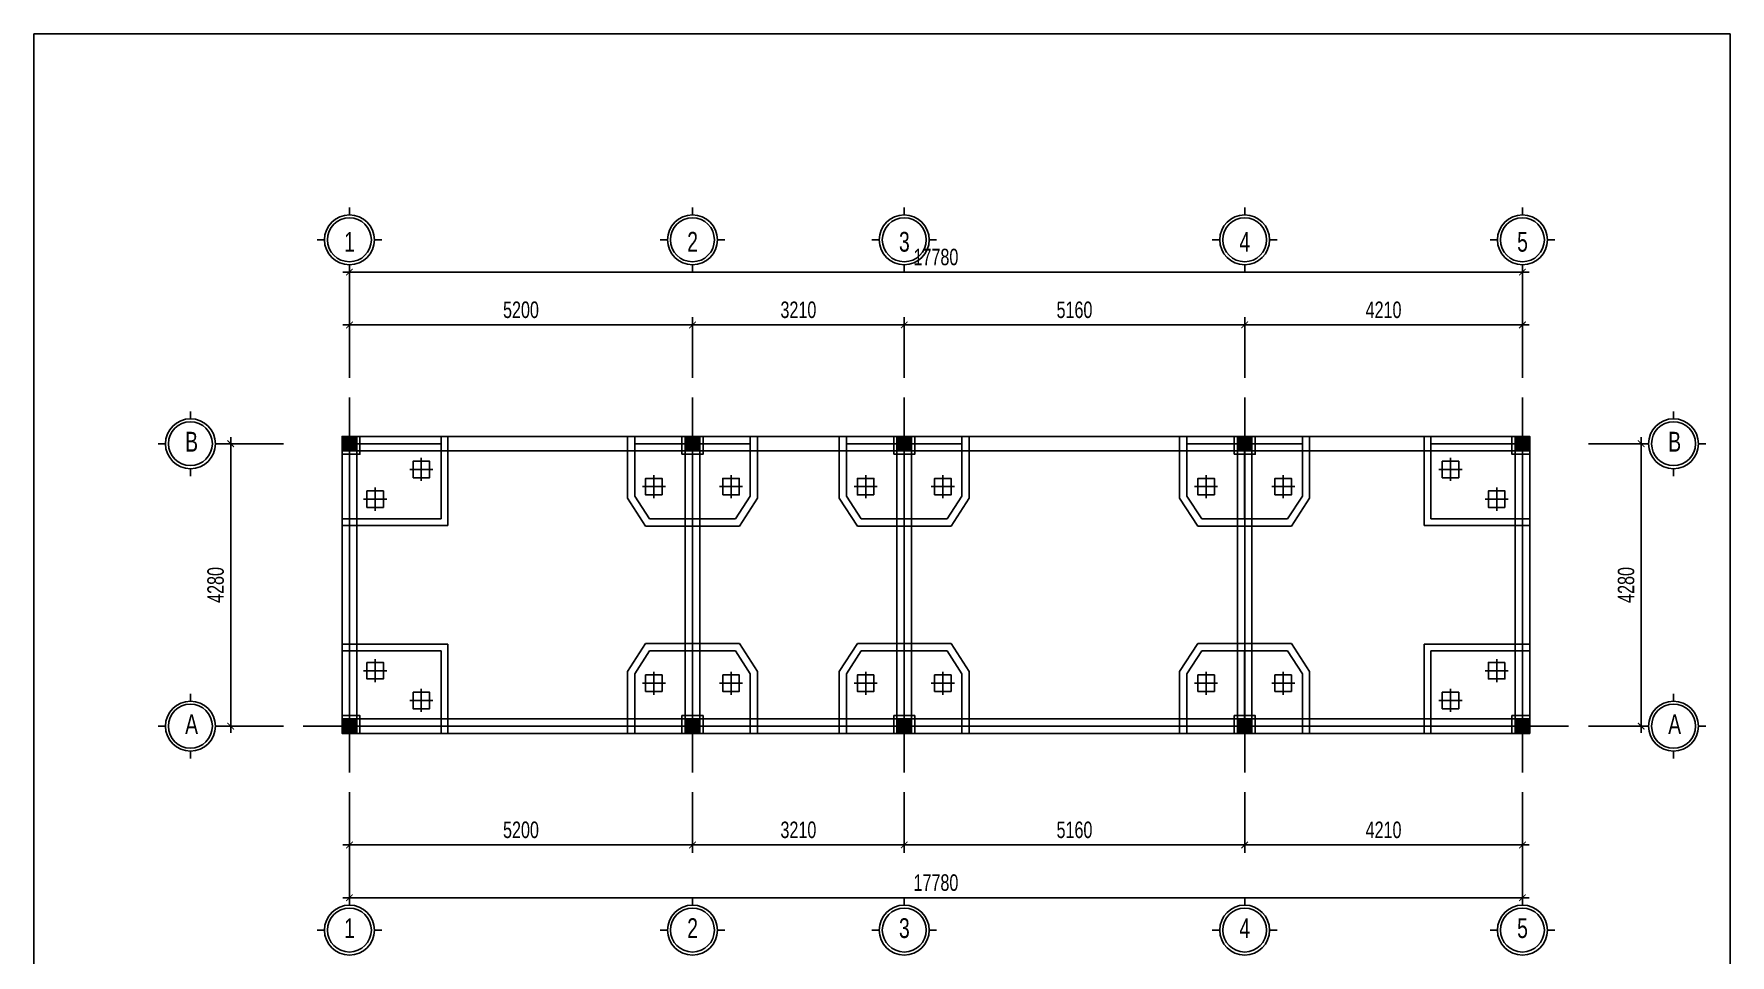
# Model space of a CAD drawing. Header units: inches. Extents: x 442278 to 842836, y -356313 to 59457.
# Drawn here: x 690618 to 716329, y 1752 to 15709 of the extents above; entities that cross this region are included whole.
import ezdxf

# ---------------------------------------------------------------- set-up
doc = ezdxf.new("R2010")
doc.units = ezdxf.units.IN
doc.header["$LTSCALE"] = 250
doc.header["$MEASUREMENT"] = 0
doc.linetypes.add('CENTER', pattern=[50.8, 31.75, -6.35, 6.35, -6.35])
for name, color, linetype in [('LA.BT', 7, 'Continuous'), ('LA.DIM', 251, 'Continuous'), ('LA.KHAC', 252, 'Continuous'), ('LA.TD', 30, 'Continuous'), ('LA.TEXT', 60, 'Continuous'), ('LA.TRUC', 251, 'CENTER'), ('XDIT-BT', 7, 'Continuous'), ('XDIT-MANH', 252, 'Continuous')]:
    doc.layers.add(name, color=color, linetype=linetype)
doc.styles.add('S.STEXT', font='arial.ttf', dxfattribs={"width": 0.7})
doc.dimstyles.new('S.DIM100', dxfattribs={"dimtxt": 250, "dimasz": 100, "dimexe": 120, "dimexo": 0, "dimgap": 100, "dimtad": 1, "dimdec": 0, "dimzin": 13, "dimdsep": 46, "dimtxsty": 'S.STEXT', "dimblk": 'ARCHTICK', "dimblk1": 'ARCHTICK', "dimcen": 0, "dimdle": 100, "dimclrd": 251, "dimclre": 251, "dimclrt": 60, "dimadec": 0, "dimazin": 0, "dimtfac": 1, "dimtdec": 0, "dimtix": 1, "dimtmove": 2, "dimatfit": 3, "dimfxl": 1, "dimtolj": 1, "dimtzin": 13, "dimarcsym": 0})

# ---------------------------------------------------------------- blocks, each defined once
blk = doc.blocks.new('_ArchTick')
at = {"color": 0, "linetype": 'ByBlock', "const_width": 0.15}
blk.add_lwpolyline([(-0.5, -0.5), (0.5, 0.5)], dxfattribs=at)
blk = doc.blocks.new('*D1031')
at = {"layer": 'DEFPOINTS', "color": 0, "transparency": 16777216}
for p in [(693601, 9500), (694401, 9500), (694401, 5220)]:
    blk.add_point(p, dxfattribs=at)
at = {"layer": 'LA.DIM', "color": 251, "lineweight": -2, "transparency": 16777216}
for p, q in [((693601, 5120), (693601, 9600)), ((694401, 9500), (693481, 9500)), ((694401, 5220), (693481, 5220))]:
    blk.add_line(p, q, dxfattribs=at)
at = {"layer": 'LA.DIM', "color": 251, "lineweight": -2, "transparency": 16777216, "xscale": 100, "yscale": 100, "zscale": 100}
for p, rotation in [((693601, 9500), 90), ((693601, 5220), 270)]:
    blk.add_blockref('_ArchTick', p, dxfattribs=dict(at, rotation=rotation))
at = {"layer": 'LA.DIM', "color": 60, "transparency": 16777216, "insert": (693373, 7360), "char_height": 250, "attachment_point": 5, "rotation": 90, "style": 'S.STEXT'}
blk.add_mtext('\\A1;4280', dxfattribs=at)
blk = doc.blocks.new('*D1032')
at = {"layer": 'DEFPOINTS', "color": 0, "transparency": 16777216}
for p in [(714181, 9500), (714981, 9500), (714181, 5220)]:
    blk.add_point(p, dxfattribs=at)
at = {"layer": 'LA.DIM', "color": 251, "lineweight": -2, "transparency": 16777216}
for p, q in [((714981, 5120), (714981, 9600)), ((714181, 9500), (715101, 9500)), ((714181, 5220), (715101, 5220))]:
    blk.add_line(p, q, dxfattribs=at)
at = {"layer": 'LA.DIM', "color": 251, "lineweight": -2, "transparency": 16777216, "xscale": 100, "yscale": 100, "zscale": 100}
for p, rotation in [((714981, 9500), 90), ((714981, 5220), 270)]:
    blk.add_blockref('_ArchTick', p, dxfattribs=dict(at, rotation=rotation))
at = {"layer": 'LA.DIM', "color": 60, "transparency": 16777216, "insert": (714753, 7360), "char_height": 250, "attachment_point": 5, "rotation": 90, "style": 'S.STEXT'}
blk.add_mtext('\\A1;4280', dxfattribs=at)
blk = doc.blocks.new('*D1033')
at = {"layer": 'DEFPOINTS', "color": 0, "transparency": 16777216}
for p in [(695401, 4220), (700601, 4220), (700601, 3420)]:
    blk.add_point(p, dxfattribs=at)
at = {"layer": 'LA.DIM', "color": 251, "lineweight": -2, "transparency": 16777216}
for p, q in [((695401, 4220), (695401, 3300)), ((700601, 4220), (700601, 3300)), ((695301, 3420), (700701, 3420))]:
    blk.add_line(p, q, dxfattribs=at)
at = {"layer": 'LA.DIM', "color": 251, "lineweight": -2, "transparency": 16777216, "xscale": 100, "yscale": 100, "zscale": 100, "rotation": 180}
blk.add_blockref('_ArchTick', (695401, 3420), dxfattribs=at)
at = {"layer": 'LA.DIM', "color": 251, "lineweight": -2, "transparency": 16777216, "xscale": 100, "yscale": 100, "zscale": 100}
blk.add_blockref('_ArchTick', (700601, 3420), dxfattribs=at)
at = {"layer": 'LA.DIM', "color": 60, "transparency": 16777216, "insert": (698001, 3648), "char_height": 250, "attachment_point": 5, "style": 'S.STEXT'}
blk.add_mtext('\\A1;5200', dxfattribs=at)
blk = doc.blocks.new('*D1034')
at = {"layer": 'DEFPOINTS', "color": 0, "transparency": 16777216}
for p in [(695401, 4220), (713181, 4220), (713181, 2620)]:
    blk.add_point(p, dxfattribs=at)
at = {"layer": 'LA.DIM', "color": 251, "lineweight": -2, "transparency": 16777216}
for p, q in [((695401, 4220), (695401, 2500)), ((713181, 4220), (713181, 2500)), ((695301, 2620), (713281, 2620))]:
    blk.add_line(p, q, dxfattribs=at)
at = {"layer": 'LA.DIM', "color": 251, "lineweight": -2, "transparency": 16777216, "xscale": 100, "yscale": 100, "zscale": 100, "rotation": 180}
blk.add_blockref('_ArchTick', (695401, 2620), dxfattribs=at)
at = {"layer": 'LA.DIM', "color": 251, "lineweight": -2, "transparency": 16777216, "xscale": 100, "yscale": 100, "zscale": 100}
blk.add_blockref('_ArchTick', (713181, 2620), dxfattribs=at)
at = {"layer": 'LA.DIM', "color": 60, "transparency": 16777216, "insert": (704291, 2848), "char_height": 250, "attachment_point": 5, "style": 'S.STEXT'}
blk.add_mtext('\\A1;17780', dxfattribs=at)
blk = doc.blocks.new('*D1035')
at = {"layer": 'DEFPOINTS', "color": 0, "transparency": 16777216}
for p in [(700601, 11300), (695401, 10500), (700601, 10500)]:
    blk.add_point(p, dxfattribs=at)
at = {"layer": 'LA.DIM', "color": 251, "lineweight": -2, "transparency": 16777216}
for p, q in [((695401, 10500), (695401, 11420)), ((700601, 10500), (700601, 11420)), ((695301, 11300), (700701, 11300))]:
    blk.add_line(p, q, dxfattribs=at)
at = {"layer": 'LA.DIM', "color": 251, "lineweight": -2, "transparency": 16777216, "xscale": 100, "yscale": 100, "zscale": 100, "rotation": 180}
blk.add_blockref('_ArchTick', (695401, 11300), dxfattribs=at)
at = {"layer": 'LA.DIM', "color": 251, "lineweight": -2, "transparency": 16777216, "xscale": 100, "yscale": 100, "zscale": 100}
blk.add_blockref('_ArchTick', (700601, 11300), dxfattribs=at)
at = {"layer": 'LA.DIM', "color": 60, "transparency": 16777216, "insert": (698001, 11528), "char_height": 250, "attachment_point": 5, "style": 'S.STEXT'}
blk.add_mtext('\\A1;5200', dxfattribs=at)
blk = doc.blocks.new('*D1036')
at = {"layer": 'DEFPOINTS', "color": 0, "transparency": 16777216}
for p in [(713181, 12100), (695401, 10500), (713181, 10500)]:
    blk.add_point(p, dxfattribs=at)
at = {"layer": 'LA.DIM', "color": 251, "lineweight": -2, "transparency": 16777216}
for p, q in [((695301, 12100), (713281, 12100)), ((695401, 10500), (695401, 12220)), ((713181, 10500), (713181, 12220))]:
    blk.add_line(p, q, dxfattribs=at)
at = {"layer": 'LA.DIM', "color": 251, "lineweight": -2, "transparency": 16777216, "xscale": 100, "yscale": 100, "zscale": 100, "rotation": 180}
blk.add_blockref('_ArchTick', (695401, 12100), dxfattribs=at)
at = {"layer": 'LA.DIM', "color": 251, "lineweight": -2, "transparency": 16777216, "xscale": 100, "yscale": 100, "zscale": 100}
blk.add_blockref('_ArchTick', (713181, 12100), dxfattribs=at)
at = {"layer": 'LA.DIM', "color": 60, "transparency": 16777216, "insert": (704291, 12328), "char_height": 250, "attachment_point": 5, "style": 'S.STEXT'}
blk.add_mtext('\\A1;17780', dxfattribs=at)
blk = doc.blocks.new('*D1037')
at = {"layer": 'DEFPOINTS', "color": 0, "transparency": 16777216}
for p in [(700601, 4220), (703811, 4220), (703811, 3420)]:
    blk.add_point(p, dxfattribs=at)
at = {"layer": 'LA.DIM', "color": 251, "lineweight": -2, "transparency": 16777216}
for p, q in [((700601, 4220), (700601, 3300)), ((703811, 4220), (703811, 3300)), ((700501, 3420), (703911, 3420))]:
    blk.add_line(p, q, dxfattribs=at)
at = {"layer": 'LA.DIM', "color": 251, "lineweight": -2, "transparency": 16777216, "xscale": 100, "yscale": 100, "zscale": 100, "rotation": 180}
blk.add_blockref('_ArchTick', (700601, 3420), dxfattribs=at)
at = {"layer": 'LA.DIM', "color": 251, "lineweight": -2, "transparency": 16777216, "xscale": 100, "yscale": 100, "zscale": 100}
blk.add_blockref('_ArchTick', (703811, 3420), dxfattribs=at)
at = {"layer": 'LA.DIM', "color": 60, "transparency": 16777216, "insert": (702206, 3648), "char_height": 250, "attachment_point": 5, "style": 'S.STEXT'}
blk.add_mtext('\\A1;3210', dxfattribs=at)
blk = doc.blocks.new('*D1038')
at = {"layer": 'DEFPOINTS', "color": 0, "transparency": 16777216}
for p in [(695401, 4220), (713181, 4220), (713181, 2620)]:
    blk.add_point(p, dxfattribs=at)
at = {"layer": 'LA.DIM', "color": 251, "lineweight": -2, "transparency": 16777216}
for p, q in [((695401, 4220), (695401, 2500)), ((713181, 4220), (713181, 2500)), ((695301, 2620), (713281, 2620))]:
    blk.add_line(p, q, dxfattribs=at)
at = {"layer": 'LA.DIM', "color": 251, "lineweight": -2, "transparency": 16777216, "xscale": 100, "yscale": 100, "zscale": 100, "rotation": 180}
blk.add_blockref('_ArchTick', (695401, 2620), dxfattribs=at)
at = {"layer": 'LA.DIM', "color": 251, "lineweight": -2, "transparency": 16777216, "xscale": 100, "yscale": 100, "zscale": 100}
blk.add_blockref('_ArchTick', (713181, 2620), dxfattribs=at)
at = {"layer": 'LA.DIM', "color": 60, "transparency": 16777216, "insert": (704291, 2848), "char_height": 250, "attachment_point": 5, "style": 'S.STEXT'}
blk.add_mtext('\\A1;17780', dxfattribs=at)
blk = doc.blocks.new('*D1039')
at = {"layer": 'DEFPOINTS', "color": 0, "transparency": 16777216}
for p in [(703811, 11300), (700601, 10500), (703811, 10500)]:
    blk.add_point(p, dxfattribs=at)
at = {"layer": 'LA.DIM', "color": 251, "lineweight": -2, "transparency": 16777216}
for p, q in [((700601, 10500), (700601, 11420)), ((703811, 10500), (703811, 11420)), ((700501, 11300), (703911, 11300))]:
    blk.add_line(p, q, dxfattribs=at)
at = {"layer": 'LA.DIM', "color": 251, "lineweight": -2, "transparency": 16777216, "xscale": 100, "yscale": 100, "zscale": 100, "rotation": 180}
blk.add_blockref('_ArchTick', (700601, 11300), dxfattribs=at)
at = {"layer": 'LA.DIM', "color": 251, "lineweight": -2, "transparency": 16777216, "xscale": 100, "yscale": 100, "zscale": 100}
blk.add_blockref('_ArchTick', (703811, 11300), dxfattribs=at)
at = {"layer": 'LA.DIM', "color": 60, "transparency": 16777216, "insert": (702206, 11528), "char_height": 250, "attachment_point": 5, "style": 'S.STEXT'}
blk.add_mtext('\\A1;3210', dxfattribs=at)
blk = doc.blocks.new('*D1040')
at = {"layer": 'DEFPOINTS', "color": 0, "transparency": 16777216}
for p in [(713181, 12100), (695401, 10500), (713181, 10500)]:
    blk.add_point(p, dxfattribs=at)
at = {"layer": 'LA.DIM', "color": 251, "lineweight": -2, "transparency": 16777216}
for p, q in [((695301, 12100), (713281, 12100)), ((695401, 10500), (695401, 12220)), ((713181, 10500), (713181, 12220))]:
    blk.add_line(p, q, dxfattribs=at)
at = {"layer": 'LA.DIM', "color": 251, "lineweight": -2, "transparency": 16777216, "xscale": 100, "yscale": 100, "zscale": 100, "rotation": 180}
blk.add_blockref('_ArchTick', (695401, 12100), dxfattribs=at)
at = {"layer": 'LA.DIM', "color": 251, "lineweight": -2, "transparency": 16777216, "xscale": 100, "yscale": 100, "zscale": 100}
blk.add_blockref('_ArchTick', (713181, 12100), dxfattribs=at)
at = {"layer": 'LA.DIM', "color": 60, "transparency": 16777216, "insert": (704291, 12328), "char_height": 250, "attachment_point": 5, "style": 'S.STEXT'}
blk.add_mtext('\\A1;17780', dxfattribs=at)
blk = doc.blocks.new('*D1041')
at = {"layer": 'DEFPOINTS', "color": 0, "transparency": 16777216}
for p in [(703811, 4220), (708971, 4220), (708971, 3420)]:
    blk.add_point(p, dxfattribs=at)
at = {"layer": 'LA.DIM', "color": 251, "lineweight": -2, "transparency": 16777216}
for p, q in [((703811, 4220), (703811, 3300)), ((708971, 4220), (708971, 3300)), ((703711, 3420), (709071, 3420))]:
    blk.add_line(p, q, dxfattribs=at)
at = {"layer": 'LA.DIM', "color": 251, "lineweight": -2, "transparency": 16777216, "xscale": 100, "yscale": 100, "zscale": 100, "rotation": 180}
blk.add_blockref('_ArchTick', (703811, 3420), dxfattribs=at)
at = {"layer": 'LA.DIM', "color": 251, "lineweight": -2, "transparency": 16777216, "xscale": 100, "yscale": 100, "zscale": 100}
blk.add_blockref('_ArchTick', (708971, 3420), dxfattribs=at)
at = {"layer": 'LA.DIM', "color": 60, "transparency": 16777216, "insert": (706391, 3648), "char_height": 250, "attachment_point": 5, "style": 'S.STEXT'}
blk.add_mtext('\\A1;5160', dxfattribs=at)
blk = doc.blocks.new('*D1042')
at = {"layer": 'DEFPOINTS', "color": 0, "transparency": 16777216}
for p in [(695401, 4220), (713181, 4220), (713181, 2620)]:
    blk.add_point(p, dxfattribs=at)
at = {"layer": 'LA.DIM', "color": 251, "lineweight": -2, "transparency": 16777216}
for p, q in [((695401, 4220), (695401, 2500)), ((713181, 4220), (713181, 2500)), ((695301, 2620), (713281, 2620))]:
    blk.add_line(p, q, dxfattribs=at)
at = {"layer": 'LA.DIM', "color": 251, "lineweight": -2, "transparency": 16777216, "xscale": 100, "yscale": 100, "zscale": 100, "rotation": 180}
blk.add_blockref('_ArchTick', (695401, 2620), dxfattribs=at)
at = {"layer": 'LA.DIM', "color": 251, "lineweight": -2, "transparency": 16777216, "xscale": 100, "yscale": 100, "zscale": 100}
blk.add_blockref('_ArchTick', (713181, 2620), dxfattribs=at)
at = {"layer": 'LA.DIM', "color": 60, "transparency": 16777216, "insert": (704291, 2848), "char_height": 250, "attachment_point": 5, "style": 'S.STEXT'}
blk.add_mtext('\\A1;17780', dxfattribs=at)
blk = doc.blocks.new('*D1043')
at = {"layer": 'DEFPOINTS', "color": 0, "transparency": 16777216}
for p in [(708971, 11300), (703811, 10500), (708971, 10500)]:
    blk.add_point(p, dxfattribs=at)
at = {"layer": 'LA.DIM', "color": 251, "lineweight": -2, "transparency": 16777216}
for p, q in [((703811, 10500), (703811, 11420)), ((708971, 10500), (708971, 11420)), ((703711, 11300), (709071, 11300))]:
    blk.add_line(p, q, dxfattribs=at)
at = {"layer": 'LA.DIM', "color": 251, "lineweight": -2, "transparency": 16777216, "xscale": 100, "yscale": 100, "zscale": 100, "rotation": 180}
blk.add_blockref('_ArchTick', (703811, 11300), dxfattribs=at)
at = {"layer": 'LA.DIM', "color": 251, "lineweight": -2, "transparency": 16777216, "xscale": 100, "yscale": 100, "zscale": 100}
blk.add_blockref('_ArchTick', (708971, 11300), dxfattribs=at)
at = {"layer": 'LA.DIM', "color": 60, "transparency": 16777216, "insert": (706391, 11528), "char_height": 250, "attachment_point": 5, "style": 'S.STEXT'}
blk.add_mtext('\\A1;5160', dxfattribs=at)
blk = doc.blocks.new('*D1044')
at = {"layer": 'DEFPOINTS', "color": 0, "transparency": 16777216}
for p in [(713181, 12100), (695401, 10500), (713181, 10500)]:
    blk.add_point(p, dxfattribs=at)
at = {"layer": 'LA.DIM', "color": 251, "lineweight": -2, "transparency": 16777216}
for p, q in [((695301, 12100), (713281, 12100)), ((695401, 10500), (695401, 12220)), ((713181, 10500), (713181, 12220))]:
    blk.add_line(p, q, dxfattribs=at)
at = {"layer": 'LA.DIM', "color": 251, "lineweight": -2, "transparency": 16777216, "xscale": 100, "yscale": 100, "zscale": 100, "rotation": 180}
blk.add_blockref('_ArchTick', (695401, 12100), dxfattribs=at)
at = {"layer": 'LA.DIM', "color": 251, "lineweight": -2, "transparency": 16777216, "xscale": 100, "yscale": 100, "zscale": 100}
blk.add_blockref('_ArchTick', (713181, 12100), dxfattribs=at)
at = {"layer": 'LA.DIM', "color": 60, "transparency": 16777216, "insert": (704291, 12328), "char_height": 250, "attachment_point": 5, "style": 'S.STEXT'}
blk.add_mtext('\\A1;17780', dxfattribs=at)
blk = doc.blocks.new('*D1045')
at = {"layer": 'DEFPOINTS', "color": 0, "transparency": 16777216}
for p in [(708971, 4220), (713181, 4220), (713181, 3420)]:
    blk.add_point(p, dxfattribs=at)
at = {"layer": 'LA.DIM', "color": 251, "lineweight": -2, "transparency": 16777216}
for p, q in [((708971, 4220), (708971, 3300)), ((713181, 4220), (713181, 3300)), ((708871, 3420), (713281, 3420))]:
    blk.add_line(p, q, dxfattribs=at)
at = {"layer": 'LA.DIM', "color": 251, "lineweight": -2, "transparency": 16777216, "xscale": 100, "yscale": 100, "zscale": 100, "rotation": 180}
blk.add_blockref('_ArchTick', (708971, 3420), dxfattribs=at)
at = {"layer": 'LA.DIM', "color": 251, "lineweight": -2, "transparency": 16777216, "xscale": 100, "yscale": 100, "zscale": 100}
blk.add_blockref('_ArchTick', (713181, 3420), dxfattribs=at)
at = {"layer": 'LA.DIM', "color": 60, "transparency": 16777216, "insert": (711076, 3648), "char_height": 250, "attachment_point": 5, "style": 'S.STEXT'}
blk.add_mtext('\\A1;4210', dxfattribs=at)
blk = doc.blocks.new('*D1046')
at = {"layer": 'DEFPOINTS', "color": 0, "transparency": 16777216}
for p in [(695401, 4220), (713181, 4220), (713181, 2620)]:
    blk.add_point(p, dxfattribs=at)
at = {"layer": 'LA.DIM', "color": 251, "lineweight": -2, "transparency": 16777216}
for p, q in [((695401, 4220), (695401, 2500)), ((713181, 4220), (713181, 2500)), ((695301, 2620), (713281, 2620))]:
    blk.add_line(p, q, dxfattribs=at)
at = {"layer": 'LA.DIM', "color": 251, "lineweight": -2, "transparency": 16777216, "xscale": 100, "yscale": 100, "zscale": 100, "rotation": 180}
blk.add_blockref('_ArchTick', (695401, 2620), dxfattribs=at)
at = {"layer": 'LA.DIM', "color": 251, "lineweight": -2, "transparency": 16777216, "xscale": 100, "yscale": 100, "zscale": 100}
blk.add_blockref('_ArchTick', (713181, 2620), dxfattribs=at)
at = {"layer": 'LA.DIM', "color": 60, "transparency": 16777216, "insert": (704291, 2848), "char_height": 250, "attachment_point": 5, "style": 'S.STEXT'}
blk.add_mtext('\\A1;17780', dxfattribs=at)
blk = doc.blocks.new('*D1047')
at = {"layer": 'DEFPOINTS', "color": 0, "transparency": 16777216}
for p in [(713181, 11300), (708971, 10500), (713181, 10500)]:
    blk.add_point(p, dxfattribs=at)
at = {"layer": 'LA.DIM', "color": 251, "lineweight": -2, "transparency": 16777216}
for p, q in [((708971, 10500), (708971, 11420)), ((713181, 10500), (713181, 11420)), ((708871, 11300), (713281, 11300))]:
    blk.add_line(p, q, dxfattribs=at)
at = {"layer": 'LA.DIM', "color": 251, "lineweight": -2, "transparency": 16777216, "xscale": 100, "yscale": 100, "zscale": 100, "rotation": 180}
blk.add_blockref('_ArchTick', (708971, 11300), dxfattribs=at)
at = {"layer": 'LA.DIM', "color": 251, "lineweight": -2, "transparency": 16777216, "xscale": 100, "yscale": 100, "zscale": 100}
blk.add_blockref('_ArchTick', (713181, 11300), dxfattribs=at)
at = {"layer": 'LA.DIM', "color": 60, "transparency": 16777216, "insert": (711076, 11528), "char_height": 250, "attachment_point": 5, "style": 'S.STEXT'}
blk.add_mtext('\\A1;4210', dxfattribs=at)
blk = doc.blocks.new('*D1048')
at = {"layer": 'DEFPOINTS', "color": 0, "transparency": 16777216}
for p in [(713181, 12100), (695401, 10500), (713181, 10500)]:
    blk.add_point(p, dxfattribs=at)
at = {"layer": 'LA.DIM', "color": 251, "lineweight": -2, "transparency": 16777216}
for p, q in [((695301, 12100), (713281, 12100)), ((695401, 10500), (695401, 12220)), ((713181, 10500), (713181, 12220))]:
    blk.add_line(p, q, dxfattribs=at)
at = {"layer": 'LA.DIM', "color": 251, "lineweight": -2, "transparency": 16777216, "xscale": 100, "yscale": 100, "zscale": 100, "rotation": 180}
blk.add_blockref('_ArchTick', (695401, 12100), dxfattribs=at)
at = {"layer": 'LA.DIM', "color": 251, "lineweight": -2, "transparency": 16777216, "xscale": 100, "yscale": 100, "zscale": 100}
blk.add_blockref('_ArchTick', (713181, 12100), dxfattribs=at)
at = {"layer": 'LA.DIM', "color": 60, "transparency": 16777216, "insert": (704291, 12328), "char_height": 250, "attachment_point": 5, "style": 'S.STEXT'}
blk.add_mtext('\\A1;17780', dxfattribs=at)

msp = doc.modelspace()

# ---------------------------------------------------------------- hatches: boundary and pattern name
at = {"layer": 'LA.KHAC'}
for points in [[(695290.75, 9609.89), (695290.75, 9389.89), (695510.75, 9389.89), (695510.75, 9609.89)], [(700490.75, 9609.89), (700490.75, 9389.89), (700710.75, 9389.89), (700710.75, 9609.89)], [(703700.75, 9609.89), (703700.75, 9389.89), (703920.75, 9389.89), (703920.75, 9609.89)], [(708860.75, 9609.89), (708860.75, 9389.89), (709080.75, 9389.89), (709080.75, 9609.89)], [(713290.75, 9609.89), (713290.75, 9389.89), (713070.75, 9389.89), (713070.75, 9609.89)], [(695290.75, 5110.67), (695290.75, 5330.67), (695510.75, 5330.67), (695510.75, 5110.67)], [(700490.75, 5110.67), (700490.75, 5330.67), (700710.75, 5330.67), (700710.75, 5110.67)], [(703700.75, 5110.67), (703700.75, 5330.67), (703920.75, 5330.67), (703920.75, 5110.67)], [(708860.75, 5110.67), (708860.75, 5330.67), (709080.75, 5330.67), (709080.75, 5110.67)], [(713290.75, 5110.67), (713290.75, 5330.67), (713070.75, 5330.67), (713070.75, 5110.67)]]:
    msp.add_hatch(color=256, dxfattribs=at).paths.add_polyline_path(points, flags=16)

# ---------------------------------------------------------------- linework, layer by layer
at = {"layer": 'LA.BT'}
for p, q in [((695290.46, 9609.89), (696790.46, 9609.89)), ((695290.46, 8359.89), (695290.46, 9609.89)), ((696790.46, 9609.89), (696790.46, 8359.89)), ((699725.46, 9609.89), (701475.46, 9609.89)), ((699725.46, 8706.82), (699725.46, 9609.89)), ((701475.46, 9609.89), (701475.46, 8706.82)), ((702935.46, 9609.89), (704685.46, 9609.89)), ((702935.46, 8706.82), (702935.46, 9609.89)), ((704685.46, 9609.89), (704685.46, 8706.82)), ((708095.46, 9609.89), (709845.46, 9609.89)), ((708095.46, 8706.82), (708095.46, 9609.89)), ((709845.46, 9609.89), (709845.46, 8706.82)), ((713291.03, 9609.89), (711791.03, 9609.89)), ((711791.03, 9609.89), (711791.03, 8359.89)), ((713291.03, 8359.89), (713291.03, 9609.89)), ((699725.46, 8706.82), (699949.84, 8359.89)), ((701475.46, 8706.82), (701251.08, 8359.89)), ((702935.46, 8706.82), (703159.84, 8359.89)), ((704685.46, 8706.82), (704461.08, 8359.89)), ((708095.46, 8706.82), (708319.84, 8359.89)), ((709845.46, 8706.82), (709621.08, 8359.89)), ((696790.46, 8359.89), (695290.46, 8359.89)), ((701251.08, 8359.89), (699949.84, 8359.89)), ((704461.08, 8359.89), (703159.84, 8359.89)), ((709621.08, 8359.89), (708319.84, 8359.89)), ((711791.03, 8359.89), (713291.03, 8359.89)), ((696790.46, 6360.67), (695290.46, 6360.67)), ((695290.46, 6360.67), (695290.46, 5110.67)), ((696790.46, 5110.67), (696790.46, 6360.67)), ((699725.46, 6013.74), (699949.84, 6360.67)), ((701251.08, 6360.67), (699949.84, 6360.67)), ((701475.46, 6013.74), (701251.08, 6360.67)), ((702935.46, 6013.74), (703159.84, 6360.67)), ((704461.08, 6360.67), (703159.84, 6360.67)), ((704685.46, 6013.74), (704461.08, 6360.67)), ((708095.46, 6013.74), (708319.84, 6360.67)), ((709621.08, 6360.67), (708319.84, 6360.67)), ((709845.46, 6013.74), (709621.08, 6360.67)), ((711791.03, 5110.67), (711791.03, 6360.67)), ((711791.03, 6360.67), (713291.03, 6360.67)), ((713291.03, 6360.67), (713291.03, 5110.67)), ((699725.46, 6013.74), (699725.46, 5110.67)), ((701475.46, 5110.67), (701475.46, 6013.74)), ((702935.46, 6013.74), (702935.46, 5110.67)), ((704685.46, 5110.67), (704685.46, 6013.74)), ((708095.46, 6013.74), (708095.46, 5110.67)), ((709845.46, 5110.67), (709845.46, 6013.74)), ((695290.46, 5110.67), (696790.46, 5110.67)), ((699725.46, 5110.67), (701475.46, 5110.67)), ((702935.46, 5110.67), (704685.46, 5110.67)), ((708095.46, 5110.67), (709845.46, 5110.67)), ((713291.03, 5110.67), (711791.03, 5110.67))]:
    msp.add_line(p, q, dxfattribs=at)
for points in [[(695290.46, 9389.89), (695510.46, 9389.89), (695510.46, 9609.89), (695290.46, 9609.89)], [(695290.75, 5110.28), (713290.75, 5110.28), (713290.75, 9610.28), (695290.75, 9610.28)], [(695290.75, 9609.89), (695290.75, 9389.89), (695510.75, 9389.89), (695510.75, 9609.89)], [(700490.46, 9389.89), (700710.46, 9389.89), (700710.46, 9609.89), (700490.46, 9609.89)], [(700490.75, 9609.89), (700490.75, 9389.89), (700710.75, 9389.89), (700710.75, 9609.89)], [(703700.46, 9389.89), (703920.46, 9389.89), (703920.46, 9609.89), (703700.46, 9609.89)], [(703700.75, 9609.89), (703700.75, 9389.89), (703920.75, 9389.89), (703920.75, 9609.89)], [(708860.46, 9389.89), (709080.46, 9389.89), (709080.46, 9609.89), (708860.46, 9609.89)], [(708860.75, 9609.89), (708860.75, 9389.89), (709080.75, 9389.89), (709080.75, 9609.89)], [(713290.75, 9609.89), (713290.75, 9389.89), (713070.75, 9389.89), (713070.75, 9609.89)], [(713291.03, 9389.89), (713071.03, 9389.89), (713071.03, 9609.89), (713291.03, 9609.89)], [(695510.75, 5330.28), (700490.75, 5330.28), (700490.75, 9390.28), (695510.75, 9390.28)], [(700710.75, 5330.28), (703700.75, 5330.28), (703700.75, 9390.28), (700710.75, 9390.28)], [(703920.75, 5330.28), (708860.75, 5330.28), (708860.75, 9390.28), (703920.75, 9390.28)], [(709080.75, 5330.28), (713070.75, 5330.28), (713070.75, 9390.28), (709080.75, 9390.28)], [(695290.46, 5330.67), (695510.46, 5330.67), (695510.46, 5110.67), (695290.46, 5110.67)], [(695290.75, 5110.67), (695290.75, 5330.67), (695510.75, 5330.67), (695510.75, 5110.67)], [(700490.46, 5330.67), (700710.46, 5330.67), (700710.46, 5110.67), (700490.46, 5110.67)], [(700490.75, 5110.67), (700490.75, 5330.67), (700710.75, 5330.67), (700710.75, 5110.67)], [(703700.46, 5330.67), (703920.46, 5330.67), (703920.46, 5110.67), (703700.46, 5110.67)], [(703700.75, 5110.67), (703700.75, 5330.67), (703920.75, 5330.67), (703920.75, 5110.67)], [(708860.46, 5330.67), (709080.46, 5330.67), (709080.46, 5110.67), (708860.46, 5110.67)], [(708860.75, 5110.67), (708860.75, 5330.67), (709080.75, 5330.67), (709080.75, 5110.67)], [(713290.75, 5110.67), (713290.75, 5330.67), (713070.75, 5330.67), (713070.75, 5110.67)], [(713291.03, 5330.67), (713071.03, 5330.67), (713071.03, 5110.67), (713291.03, 5110.67)]]:
    msp.add_lwpolyline(points, close=True, dxfattribs=at)
at = {"layer": 'LA.KHAC'}
for p, q in [((695290.46, 9610.28), (696890.46, 9610.28)), ((695290.46, 8259.89), (695290.46, 9610.28)), ((696890.46, 9610.28), (696890.46, 8259.89)), ((699615.46, 9610.28), (701585.46, 9610.28)), ((699615.46, 8674.34), (699615.46, 9610.28)), ((701585.46, 9610.28), (701585.46, 8673.46)), ((702825.46, 9610.28), (704795.46, 9610.28)), ((702825.46, 8674.34), (702825.46, 9610.28)), ((704795.46, 9610.28), (704795.46, 8673.46)), ((707985.46, 9610.28), (709955.46, 9610.28)), ((707985.46, 8674.34), (707985.46, 9610.28)), ((709955.46, 9610.28), (709955.46, 8673.46)), ((713291.03, 9610.28), (711691.03, 9610.28)), ((711691.03, 9610.28), (711691.03, 8259.89)), ((713291.03, 8259.89), (713291.03, 9610.28)), ((696490.46, 8935.28), (696490.46, 9285.28)), ((712091.03, 8935.28), (712091.03, 9285.28)), ((696665.46, 9110.28), (696315.46, 9110.28)), ((700016.03, 8674.89), (700016.03, 9024.89)), ((701185.46, 8674.89), (701185.46, 9024.89)), ((703226.03, 8674.89), (703226.03, 9024.89)), ((704395.46, 8674.89), (704395.46, 9024.89)), ((708386.03, 8674.89), (708386.03, 9024.89)), ((709555.46, 8674.89), (709555.46, 9024.89)), ((711916.03, 9110.28), (712266.03, 9110.28)), ((695790.46, 8484.89), (695790.46, 8834.89)), ((699841.03, 8849.89), (700191.03, 8849.89)), ((701360.46, 8849.89), (701010.46, 8849.89)), ((703051.03, 8849.89), (703401.03, 8849.89)), ((704570.46, 8849.89), (704220.46, 8849.89)), ((708211.03, 8849.89), (708561.03, 8849.89)), ((709730.46, 8849.89), (709380.46, 8849.89)), ((712791.03, 8484.89), (712791.03, 8834.89)), ((695965.46, 8659.89), (695615.46, 8659.89)), ((712616.03, 8659.89), (712966.03, 8659.89)), ((696890.46, 8259.89), (695290.46, 8259.89)), ((701311.51, 8249.89), (699889.98, 8249.89)), ((704521.51, 8249.89), (703099.98, 8249.89)), ((709681.51, 8249.89), (708259.98, 8249.89)), ((711691.03, 8259.89), (713291.03, 8259.89)), ((696890.46, 6460.67), (695290.46, 6460.67)), ((695290.46, 6460.67), (695290.46, 5110.28)), ((696890.46, 5110.28), (696890.46, 6460.67)), ((701311.51, 6470.67), (699889.98, 6470.67)), ((704521.51, 6470.67), (703099.98, 6470.67)), ((709681.51, 6470.67), (708259.98, 6470.67)), ((711691.03, 5110.28), (711691.03, 6460.67)), ((711691.03, 6460.67), (713291.03, 6460.67)), ((713291.03, 6460.67), (713291.03, 5110.28)), ((695790.46, 6235.67), (695790.46, 5885.67)), ((712791.03, 6235.67), (712791.03, 5885.67)), ((695965.46, 6060.67), (695615.46, 6060.67)), ((699615.46, 6046.21), (699615.46, 5110.28)), ((700016.03, 6045.67), (700016.03, 5695.67)), ((701185.46, 6045.67), (701185.46, 5695.67)), ((701585.46, 5110.28), (701585.46, 6047.09)), ((702825.46, 6046.21), (702825.46, 5110.28)), ((703226.03, 6045.67), (703226.03, 5695.67)), ((704395.46, 6045.67), (704395.46, 5695.67)), ((704795.46, 5110.28), (704795.46, 6047.09)), ((707985.46, 6046.21), (707985.46, 5110.28)), ((708386.03, 6045.67), (708386.03, 5695.67)), ((709555.46, 6045.67), (709555.46, 5695.67)), ((709955.46, 5110.28), (709955.46, 6047.09)), ((712616.03, 6060.67), (712966.03, 6060.67)), ((696490.46, 5785.28), (696490.46, 5435.28)), ((699841.03, 5870.67), (700191.03, 5870.67)), ((701360.46, 5870.67), (701010.46, 5870.67)), ((703051.03, 5870.67), (703401.03, 5870.67)), ((704570.46, 5870.67), (704220.46, 5870.67)), ((708211.03, 5870.67), (708561.03, 5870.67)), ((709730.46, 5870.67), (709380.46, 5870.67)), ((712091.03, 5785.28), (712091.03, 5435.28)), ((696665.46, 5610.28), (696315.46, 5610.28)), ((711916.03, 5610.28), (712266.03, 5610.28)), ((695290.46, 5110.28), (696890.46, 5110.28)), ((699615.46, 5110.28), (701585.46, 5110.28)), ((702825.46, 5110.28), (704795.46, 5110.28)), ((707985.46, 5110.28), (709955.46, 5110.28)), ((713291.03, 5110.28), (711691.03, 5110.28))]:
    msp.add_line(p, q, dxfattribs=at)
for points in [[(695290.46, 9339.89), (695560.46, 9339.89), (695560.46, 9609.89), (695290.46, 9609.89)], [(700440.46, 9339.89), (700760.46, 9339.89), (700760.46, 9609.89), (700440.46, 9609.89)], [(703650.46, 9339.89), (703970.46, 9339.89), (703970.46, 9609.89), (703650.46, 9609.89)], [(708810.46, 9339.89), (709130.46, 9339.89), (709130.46, 9609.89), (708810.46, 9609.89)], [(713291.03, 9339.89), (713021.03, 9339.89), (713021.03, 9609.89), (713291.03, 9609.89)], [(695290.46, 5380.67), (695560.46, 5380.67), (695560.46, 5110.67), (695290.46, 5110.67)], [(700440.46, 5380.67), (700760.46, 5380.67), (700760.46, 5110.67), (700440.46, 5110.67)], [(703650.46, 5380.67), (703970.46, 5380.67), (703970.46, 5110.67), (703650.46, 5110.67)], [(708810.46, 5380.67), (709130.46, 5380.67), (709130.46, 5110.67), (708810.46, 5110.67)], [(713291.03, 5380.67), (713021.03, 5380.67), (713021.03, 5110.67), (713291.03, 5110.67)]]:
    msp.add_lwpolyline(points, close=True, dxfattribs=at)
at = {"layer": 'LA.TD'}
for points in [[(696365.46, 8985.28), (696615.46, 8985.28), (696615.46, 9235.28), (696365.46, 9235.28)], [(712216.03, 8985.28), (711966.03, 8985.28), (711966.03, 9235.28), (712216.03, 9235.28)], [(695665.46, 8534.89), (695915.46, 8534.89), (695915.46, 8784.89), (695665.46, 8784.89)], [(700141.03, 8724.89), (699891.03, 8724.89), (699891.03, 8974.89), (700141.03, 8974.89)], [(701060.46, 8724.89), (701310.46, 8724.89), (701310.46, 8974.89), (701060.46, 8974.89)], [(703351.03, 8724.89), (703101.03, 8724.89), (703101.03, 8974.89), (703351.03, 8974.89)], [(704270.46, 8724.89), (704520.46, 8724.89), (704520.46, 8974.89), (704270.46, 8974.89)], [(708511.03, 8724.89), (708261.03, 8724.89), (708261.03, 8974.89), (708511.03, 8974.89)], [(709430.46, 8724.89), (709680.46, 8724.89), (709680.46, 8974.89), (709430.46, 8974.89)], [(712916.03, 8534.89), (712666.03, 8534.89), (712666.03, 8784.89), (712916.03, 8784.89)], [(695665.46, 6185.67), (695915.46, 6185.67), (695915.46, 5935.67), (695665.46, 5935.67)], [(712916.03, 6185.67), (712666.03, 6185.67), (712666.03, 5935.67), (712916.03, 5935.67)], [(700141.03, 5995.67), (699891.03, 5995.67), (699891.03, 5745.67), (700141.03, 5745.67)], [(701060.46, 5995.67), (701310.46, 5995.67), (701310.46, 5745.67), (701060.46, 5745.67)], [(703351.03, 5995.67), (703101.03, 5995.67), (703101.03, 5745.67), (703351.03, 5745.67)], [(704270.46, 5995.67), (704520.46, 5995.67), (704520.46, 5745.67), (704270.46, 5745.67)], [(708511.03, 5995.67), (708261.03, 5995.67), (708261.03, 5745.67), (708511.03, 5745.67)], [(709430.46, 5995.67), (709680.46, 5995.67), (709680.46, 5745.67), (709430.46, 5745.67)], [(696365.46, 5735.28), (696615.46, 5735.28), (696615.46, 5485.28), (696365.46, 5485.28)], [(712216.03, 5735.28), (711966.03, 5735.28), (711966.03, 5485.28), (712216.03, 5485.28)]]:
    msp.add_lwpolyline(points, close=True, dxfattribs=at)
at = {"layer": 'LA.TRUC', "ltscale": 30}
for p, q in [((695400.75, 4520.28), (695400.75, 10200.28)), ((700600.75, 4520.28), (700600.75, 10200.28)), ((703810.75, 4520.28), (703810.75, 10200.28)), ((708970.75, 4520.28), (708970.75, 10200.28)), ((713180.75, 4520.28), (713180.75, 10200.28)), ((694700.75, 5220.28), (713880.75, 5220.28))]:
    msp.add_line(p, q, dxfattribs=at)
at = {"layer": 'LA.TRUC', "ltscale": 5}
for p, q in [((695400.46, 9609.89), (695400.46, 8359.89)), ((700600.46, 9599.89), (700600.46, 8359.89)), ((703810.46, 9599.89), (703810.46, 8359.89)), ((708970.46, 9599.89), (708970.46, 8359.89)), ((713181.03, 9609.89), (713181.03, 8359.89)), ((695290.46, 9499.89), (696790.46, 9499.89)), ((699735.46, 9499.89), (701475.46, 9499.89)), ((702945.46, 9499.89), (704685.46, 9499.89)), ((708105.46, 9499.89), (709845.46, 9499.89)), ((713291.03, 9499.89), (711791.03, 9499.89)), ((695400.46, 5110.67), (695400.46, 6360.67)), ((700600.46, 5120.67), (700600.46, 6360.67)), ((703810.46, 5120.67), (703810.46, 6360.67)), ((708970.46, 5120.67), (708970.46, 6360.67)), ((713181.03, 5110.67), (713181.03, 6360.67)), ((695290.46, 5220.67), (696790.46, 5220.67)), ((699735.46, 5220.67), (701475.46, 5220.67)), ((702945.46, 5220.67), (704685.46, 5220.67)), ((708105.46, 5220.67), (709845.46, 5220.67)), ((713291.03, 5220.67), (711791.03, 5220.67))]:
    msp.add_line(p, q, dxfattribs=at)
at = {"layer": 'XDIT-BT', "linetype": 'Continuous'}
for centre in [(695400.75, 12590.06), (700600.75, 12590.06), (703810.75, 12590.06), (708970.75, 12590.06), (713180.75, 12590.06), (692990.52, 9500.28), (715470.97, 9500.28), (692990.52, 5220.28), (715470.97, 5220.28), (695400.75, 2130.06), (700600.75, 2130.06), (703810.75, 2130.06), (708970.75, 2130.06), (713180.75, 2130.06)]:
    msp.add_circle(centre, 332.64, dxfattribs=at)
at = {"layer": 'XDIT-MANH', "linetype": 'Continuous'}
for p, q in [((695400.75, 13080.28), (695400.75, 12968.33)), ((700600.75, 13080.28), (700600.75, 12968.33)), ((703810.75, 13080.28), (703810.75, 12968.33)), ((708970.75, 13080.28), (708970.75, 12968.33)), ((713180.75, 13080.28), (713180.75, 12968.33)), ((695022.47, 12590.06), (694910.52, 12590.06)), ((695779.02, 12590.06), (695890.97, 12590.06)), ((700222.47, 12590.06), (700110.52, 12590.06)), ((700979.02, 12590.06), (701090.97, 12590.06)), ((703432.47, 12590.06), (703320.52, 12590.06)), ((704189.02, 12590.06), (704300.97, 12590.06)), ((708592.47, 12590.06), (708480.52, 12590.06)), ((709349.02, 12590.06), (709460.97, 12590.06)), ((712802.47, 12590.06), (712690.52, 12590.06)), ((713559.02, 12590.06), (713670.97, 12590.06)), ((695400.75, 12099.83), (695400.75, 12211.78)), ((700600.75, 12099.83), (700600.75, 12211.78)), ((703810.75, 12099.83), (703810.75, 12211.78)), ((708970.75, 12099.83), (708970.75, 12211.78)), ((713180.75, 12099.83), (713180.75, 12211.78)), ((692990.52, 9990.5), (692990.52, 9878.56)), ((715470.97, 9990.5), (715470.97, 9878.56)), ((692612.25, 9500.28), (692500.3, 9500.28)), ((693368.8, 9500.28), (693480.75, 9500.28)), ((715092.69, 9500.28), (714980.75, 9500.28)), ((715849.25, 9500.28), (715961.19, 9500.28)), ((692990.52, 9010.06), (692990.52, 9122)), ((715470.97, 9010.06), (715470.97, 9122)), ((692990.52, 5710.5), (692990.52, 5598.56)), ((715470.97, 5710.5), (715470.97, 5598.56)), ((692612.25, 5220.28), (692500.3, 5220.28)), ((693368.8, 5220.28), (693480.75, 5220.28)), ((715092.69, 5220.28), (714980.75, 5220.28)), ((715849.25, 5220.28), (715961.19, 5220.28)), ((692990.52, 4730.06), (692990.52, 4842)), ((715470.97, 4730.06), (715470.97, 4842)), ((695400.75, 2620.28), (695400.75, 2508.33)), ((700600.75, 2620.28), (700600.75, 2508.33)), ((703810.75, 2620.28), (703810.75, 2508.33)), ((708970.75, 2620.28), (708970.75, 2508.33)), ((713180.75, 2620.28), (713180.75, 2508.33)), ((695022.47, 2130.06), (694910.52, 2130.06)), ((695779.02, 2130.06), (695890.97, 2130.06)), ((700222.47, 2130.06), (700110.52, 2130.06)), ((700979.02, 2130.06), (701090.97, 2130.06)), ((703432.47, 2130.06), (703320.52, 2130.06)), ((704189.02, 2130.06), (704300.97, 2130.06)), ((708592.47, 2130.06), (708480.52, 2130.06)), ((709349.02, 2130.06), (709460.97, 2130.06)), ((712802.47, 2130.06), (712690.52, 2130.06)), ((713559.02, 2130.06), (713670.97, 2130.06))]:
    msp.add_line(p, q, dxfattribs=at)
at = {"layer": 'XDIT-MANH'}
for p, q in [((695400.75, 9500.28), (695401.75, 9500.28)), ((700600.75, 9499.89), (700601.75, 9499.89)), ((703810.75, 9499.89), (703811.75, 9499.89)), ((708970.75, 9499.89), (708971.75, 9499.89)), ((713180.75, 9500.28), (713179.75, 9500.28)), ((699615.46, 8674.34), (699889.98, 8249.89)), ((701585.46, 8673.46), (701311.51, 8249.89)), ((702825.46, 8674.34), (703099.98, 8249.89)), ((704795.46, 8673.46), (704521.51, 8249.89)), ((707985.46, 8674.34), (708259.98, 8249.89)), ((709955.46, 8673.46), (709681.51, 8249.89)), ((699615.46, 6046.21), (699889.98, 6470.67)), ((701585.46, 6047.09), (701311.51, 6470.67)), ((702825.46, 6046.21), (703099.98, 6470.67)), ((704795.46, 6047.09), (704521.51, 6470.67)), ((707985.46, 6046.21), (708259.98, 6470.67)), ((709955.46, 6047.09), (709681.51, 6470.67)), ((695400.75, 5220.28), (695401.75, 5220.28)), ((700600.75, 5220.67), (700601.75, 5220.67)), ((703810.75, 5220.67), (703811.75, 5220.67)), ((708970.75, 5220.67), (708971.75, 5220.67)), ((713180.75, 5220.28), (713179.75, 5220.28))]:
    msp.add_line(p, q, dxfattribs=at)
msp.add_lwpolyline([(690618.37, 15709.47), (716328.54, 15709.47), (716328.54, -10461.36), (690618.37, -10461.36)], close=True, dxfattribs=at)
at = {"layer": 'XDIT-MANH', "linetype": 'Continuous'}
for centre in [(695400.75, 12590.06), (700600.75, 12590.06), (703810.75, 12590.06), (708970.75, 12590.06), (713180.75, 12590.06), (692990.52, 9500.28), (715470.97, 9500.28), (692990.52, 5220.28), (715470.97, 5220.28), (695400.75, 2130.06), (700600.75, 2130.06), (703810.75, 2130.06), (708970.75, 2130.06), (713180.75, 2130.06)]:
    msp.add_circle(centre, 378.28, dxfattribs=at)

# ---------------------------------------------------------------- texts
at = {"layer": 'LA.TEXT', "style": 'S.STEXT', "width": 0.7}
for s, p in [('1', (695320.75, 12410.28)), ('2', (700520.75, 12410.28)), ('3', (703730.75, 12410.28)), ('4', (708890.75, 12410.28)), ('5', (713100.75, 12410.28)), ('B', (692910.3, 9380.28)), ('B', (715390.75, 9380.28)), ('A', (692910.3, 5100.28)), ('A', (715390.75, 5100.28)), ('2', (700520.75, 2010.28)), ('3', (703730.75, 2010.28)), ('1', (695320.75, 2010.28)), ('4', (708890.75, 2010.28)), ('5', (713100.75, 2010.28))]:
    msp.add_text(s, height=300, dxfattribs=at).set_placement(p)

# ---------------------------------------------------------------- dimensions: what is measured, and where the dimension line sits
at = {"layer": 'LA.DIM'}
for base, p1, p2, picture, middle in [((713180.75, 12100.28), (695400.75, 10500.28), (713180.75, 10500.28), '*D1036', (704290.75, 12327.92)), ((713180.75, 12100.28), (695400.75, 10500.28), (713180.75, 10500.28), '*D1040', (704290.75, 12327.92)), ((713180.75, 12100.28), (695400.75, 10500.28), (713180.75, 10500.28), '*D1044', (704290.75, 12327.92)), ((713180.75, 12100.28), (695400.75, 10500.28), (713180.75, 10500.28), '*D1048', (704290.75, 12327.92)), ((700600.75, 11300.28), (695400.75, 10500.28), (700600.75, 10500.28), '*D1035', (698000.75, 11527.92)), ((703810.75, 11300.28), (700600.75, 10500.28), (703810.75, 10500.28), '*D1039', (702205.75, 11528.01)), ((708970.75, 11300.28), (703810.75, 10500.28), (708970.75, 10500.28), '*D1043', (706390.75, 11527.92)), ((713180.75, 11300.28), (708970.75, 10500.28), (713180.75, 10500.28), '*D1047', (711075.75, 11527.92)), ((700600.75, 3420.28), (695400.75, 4220.28), (700600.75, 4220.28), '*D1033', (698000.75, 3647.92)), ((713180.75, 2620.28), (695400.75, 4220.28), (713180.75, 4220.28), '*D1034', (704290.75, 2847.92)), ((713180.75, 2620.28), (695400.75, 4220.28), (713180.75, 4220.28), '*D1038', (704290.75, 2847.92)), ((713180.75, 2620.28), (695400.75, 4220.28), (713180.75, 4220.28), '*D1042', (704290.75, 2847.92)), ((713180.75, 2620.28), (695400.75, 4220.28), (713180.75, 4220.28), '*D1046', (704290.75, 2847.92)), ((703810.75, 3420.28), (700600.75, 4220.28), (703810.75, 4220.28), '*D1037', (702205.75, 3648.01)), ((708970.75, 3420.28), (703810.75, 4220.28), (708970.75, 4220.28), '*D1041', (706390.75, 3647.92)), ((713180.75, 3420.28), (708970.75, 4220.28), (713180.75, 4220.28), '*D1045', (711075.75, 3647.92))]:
    dim = msp.add_linear_dim(base=base, p1=p1, p2=p2, dimstyle='S.DIM100', dxfattribs=at)
    dim.commit()
    dim.dimension.update_dxf_attribs({"geometry": picture, "text_midpoint": middle})
for base, p1, p2, picture, middle in [((693600.75, 9500.28), (694400.75, 5220.28), (694400.75, 9500.28), '*D1031', (693373.1, 7360.28)), ((714980.75, 9500.28), (714180.75, 5220.28), (714180.75, 9500.28), '*D1032', (714753.1, 7360.28))]:
    dim = msp.add_linear_dim(base=base, p1=p1, p2=p2, angle=90, dimstyle='S.DIM100', dxfattribs=at)
    dim.commit()
    dim.dimension.update_dxf_attribs({"geometry": picture, "text_midpoint": middle})

doc.saveas('drawing.dxf')
